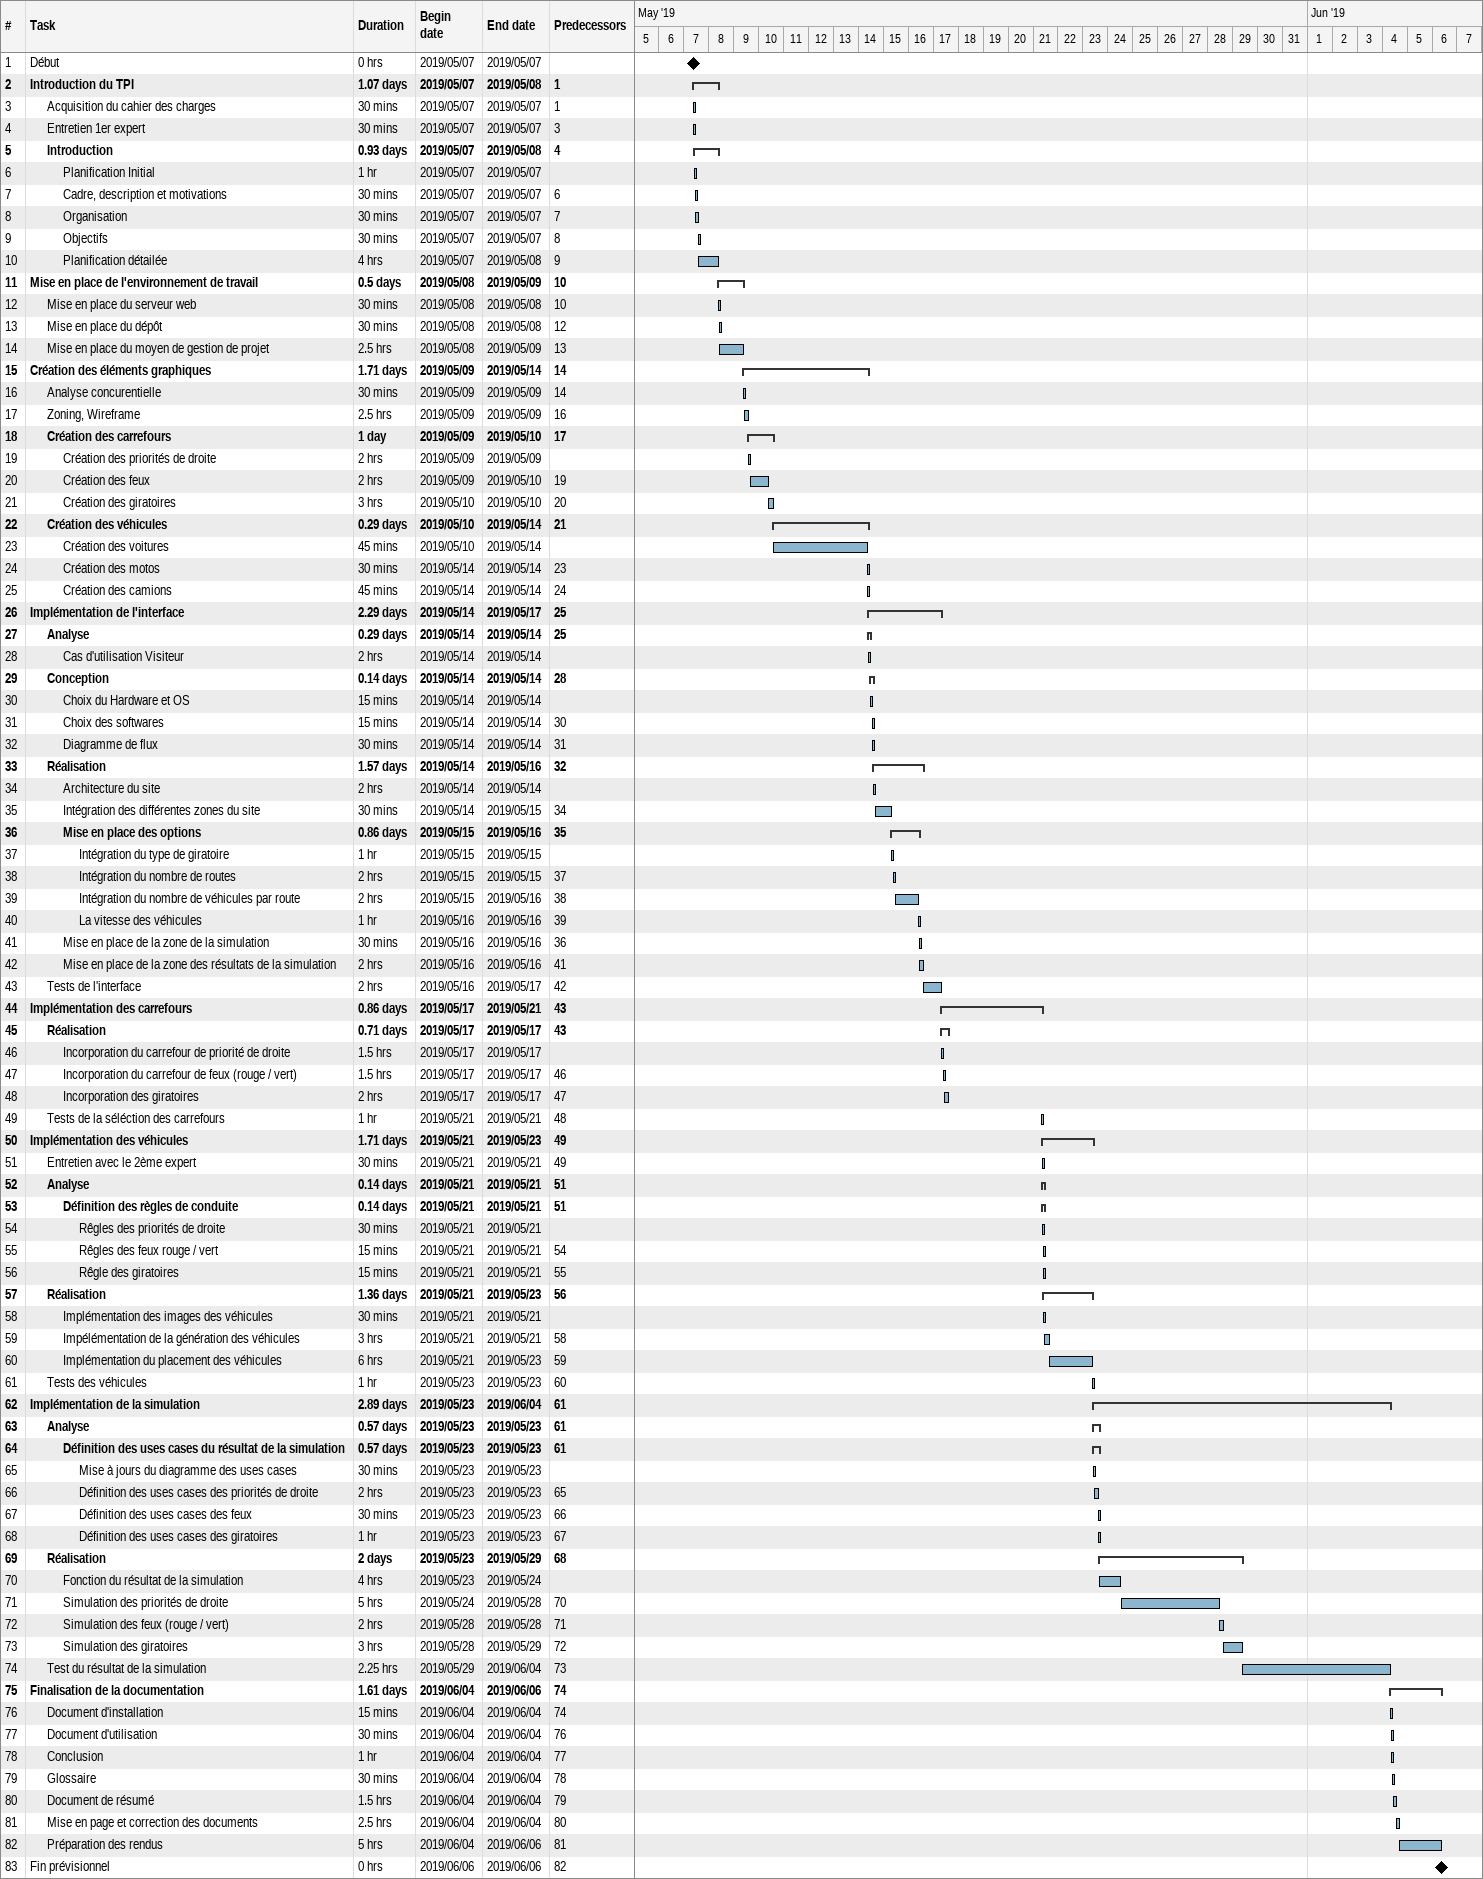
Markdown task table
| ID | Level | Task | Duration | Start | Finish | Predecessors |
|---|---|---|---|---|---|---|
| 1 | 1 | Début | 0h | 2019-05-07 | 2019-05-07 |  |
| 2 | 1 | **Introduction du TPI** | 1.07d | 2019-05-07 | 2019-05-08 | 1 |
| 3 | 2 | Acquisition du cahier des charges | 30min | 2019-05-07 | 2019-05-07 | 1 |
| 4 | 2 | Entretien 1er expert | 30min | 2019-05-07 | 2019-05-07 | 3 |
| 5 | 2 | **Introduction** | 0.93d | 2019-05-07 | 2019-05-08 | 4 |
| 6 | 3 | Planification Initial | 1h | 2019-05-07 | 2019-05-07 |  |
| 7 | 3 | Cadre, description et motivations | 30min | 2019-05-07 | 2019-05-07 | 6 |
| 8 | 3 | Organisation | 30min | 2019-05-07 | 2019-05-07 | 7 |
| 9 | 3 | Objectifs | 30min | 2019-05-07 | 2019-05-07 | 8 |
| 10 | 3 | Planification détailée | 4h | 2019-05-07 | 2019-05-08 | 9 |
| 11 | 1 | **Mise en place de l'environnement de travail** | 0.5d | 2019-05-08 | 2019-05-09 | 10 |
| 12 | 2 | Mise en place du serveur web | 30min | 2019-05-08 | 2019-05-08 | 10 |
| 13 | 2 | Mise en place du dépôt | 30min | 2019-05-08 | 2019-05-08 | 12 |
| 14 | 2 | Mise en place du moyen de gestion de projet | 2.5h | 2019-05-08 | 2019-05-09 | 13 |
| 15 | 1 | **Création des éléments graphiques** | 1.71d | 2019-05-09 | 2019-05-14 | 14 |
| 16 | 2 | Analyse concurentielle | 30min | 2019-05-09 | 2019-05-09 | 14 |
| 17 | 2 | Zoning, Wireframe | 2.5h | 2019-05-09 | 2019-05-09 | 16 |
| 18 | 2 | **Création des carrefours** | 1d | 2019-05-09 | 2019-05-10 | 17 |
| 19 | 3 | Création des priorités de droite | 2h | 2019-05-09 | 2019-05-09 |  |
| 20 | 3 | Création des feux | 2h | 2019-05-09 | 2019-05-10 | 19 |
| 21 | 3 | Création des giratoires | 3h | 2019-05-10 | 2019-05-10 | 20 |
| 22 | 2 | **Création des véhicules** | 0.29d | 2019-05-10 | 2019-05-14 | 21 |
| 23 | 3 | Création des voitures | 45min | 2019-05-10 | 2019-05-14 |  |
| 24 | 3 | Création des motos | 30min | 2019-05-14 | 2019-05-14 | 23 |
| 25 | 3 | Création des camions | 45min | 2019-05-14 | 2019-05-14 | 24 |
| 26 | 1 | **Implémentation de l'interface** | 2.29d | 2019-05-14 | 2019-05-17 | 25 |
| 27 | 2 | **Analyse** | 0.29d | 2019-05-14 | 2019-05-14 | 25 |
| 28 | 3 | Cas d'utilisation Visiteur | 2h | 2019-05-14 | 2019-05-14 |  |
| 29 | 2 | **Conception** | 0.14d | 2019-05-14 | 2019-05-14 | 28 |
| 30 | 3 | Choix du Hardware et OS | 15min | 2019-05-14 | 2019-05-14 |  |
| 31 | 3 | Choix des softwares | 15min | 2019-05-14 | 2019-05-14 | 30 |
| 32 | 3 | Diagramme de flux | 30min | 2019-05-14 | 2019-05-14 | 31 |
| 33 | 2 | **Réalisation** | 1.57d | 2019-05-14 | 2019-05-16 | 32 |
| 34 | 3 | Architecture du site | 2h | 2019-05-14 | 2019-05-14 |  |
| 35 | 3 | Intégration des différentes zones du site | 30min | 2019-05-14 | 2019-05-15 | 34 |
| 36 | 3 | **Mise en place des options** | 0.86d | 2019-05-15 | 2019-05-16 | 35 |
| 37 | 4 | Intégration du type de giratoire | 1h | 2019-05-15 | 2019-05-15 |  |
| 38 | 4 | Intégration du nombre de routes | 2h | 2019-05-15 | 2019-05-15 | 37 |
| 39 | 4 | Intégration du nombre de véhicules par route | 2h | 2019-05-15 | 2019-05-16 | 38 |
| 40 | 4 | La vitesse des véhicules | 1h | 2019-05-16 | 2019-05-16 | 39 |
| 41 | 3 | Mise en place de la zone de la simulation | 30min | 2019-05-16 | 2019-05-16 | 36 |
| 42 | 3 | Mise en place de la zone des résultats de la simulation | 2h | 2019-05-16 | 2019-05-16 | 41 |
| 43 | 2 | Tests de l'interface | 2h | 2019-05-16 | 2019-05-17 | 42 |
| 44 | 1 | **Implémentation des carrefours** | 0.86d | 2019-05-17 | 2019-05-21 | 43 |
| 45 | 2 | **Réalisation** | 0.71d | 2019-05-17 | 2019-05-17 | 43 |
| 46 | 3 | Incorporation du carrefour de priorité de droite | 1.5h | 2019-05-17 | 2019-05-17 |  |
| 47 | 3 | Incorporation du carrefour de feux (rouge / vert) | 1.5h | 2019-05-17 | 2019-05-17 | 46 |
| 48 | 3 | Incorporation des giratoires | 2h | 2019-05-17 | 2019-05-17 | 47 |
| 49 | 2 | Tests de la séléction des carrefours | 1h | 2019-05-21 | 2019-05-21 | 48 |
| 50 | 1 | **Implémentation des véhicules** | 1.71d | 2019-05-21 | 2019-05-23 | 49 |
| 51 | 2 | Entretien avec le 2ème expert | 30min | 2019-05-21 | 2019-05-21 | 49 |
| 52 | 2 | **Analyse** | 0.14d | 2019-05-21 | 2019-05-21 | 51 |
| 53 | 3 | **Définition des règles de conduite** | 0.14d | 2019-05-21 | 2019-05-21 | 51 |
| 54 | 4 | Rêgles des priorités de droite | 30min | 2019-05-21 | 2019-05-21 |  |
| 55 | 4 | Rêgles des feux rouge / vert | 15min | 2019-05-21 | 2019-05-21 | 54 |
| 56 | 4 | Rêgle des giratoires | 15min | 2019-05-21 | 2019-05-21 | 55 |
| 57 | 2 | **Réalisation** | 1.36d | 2019-05-21 | 2019-05-23 | 56 |
| 58 | 3 | Implémentation des images des véhicules | 30min | 2019-05-21 | 2019-05-21 |  |
| 59 | 3 | Impélémentation de la génération des véhicules | 3h | 2019-05-21 | 2019-05-21 | 58 |
| 60 | 3 | Implémentation du placement des véhicules | 6h | 2019-05-21 | 2019-05-23 | 59 |
| 61 | 2 | Tests des véhicules | 1h | 2019-05-23 | 2019-05-23 | 60 |
| 62 | 1 | **Implémentation de la simulation** | 2.89d | 2019-05-23 | 2019-06-04 | 61 |
| 63 | 2 | **Analyse** | 0.57d | 2019-05-23 | 2019-05-23 | 61 |
| 64 | 3 | **Définition des uses cases du résultat de la simulation** | 0.57d | 2019-05-23 | 2019-05-23 | 61 |
| 65 | 4 | Mise à jours du diagramme des uses cases | 30min | 2019-05-23 | 2019-05-23 |  |
| 66 | 4 | Définition des uses cases des priorités de droite | 2h | 2019-05-23 | 2019-05-23 | 65 |
| 67 | 4 | Définition des uses cases des feux | 30min | 2019-05-23 | 2019-05-23 | 66 |
| 68 | 4 | Définition des uses cases des giratoires | 1h | 2019-05-23 | 2019-05-23 | 67 |
| 69 | 2 | **Réalisation** | 2d | 2019-05-23 | 2019-05-29 | 68 |
| 70 | 3 | Fonction du résultat de la simulation | 4h | 2019-05-23 | 2019-05-24 |  |
| 71 | 3 | Simulation des priorités de droite | 5h | 2019-05-24 | 2019-05-28 | 70 |
| 72 | 3 | Simulation des feux (rouge / vert) | 2h | 2019-05-28 | 2019-05-28 | 71 |
| 73 | 3 | Simulation des giratoires | 3h | 2019-05-28 | 2019-05-29 | 72 |
| 74 | 2 | Test du résultat de la simulation | 2.25h | 2019-05-29 | 2019-06-04 | 73 |
| 75 | 1 | **Finalisation de la documentation** | 1.61d | 2019-06-04 | 2019-06-06 | 74 |
| 76 | 2 | Document d'installation | 15min | 2019-06-04 | 2019-06-04 | 74 |
| 77 | 2 | Document d'utilisation | 30min | 2019-06-04 | 2019-06-04 | 76 |
| 78 | 2 | Conclusion | 1h | 2019-06-04 | 2019-06-04 | 77 |
| 79 | 2 | Glossaire | 30min | 2019-06-04 | 2019-06-04 | 78 |
| 80 | 2 | Document de résumé | 1.5h | 2019-06-04 | 2019-06-04 | 79 |
| 81 | 2 | Mise en page et correction des documents | 2.5h | 2019-06-04 | 2019-06-04 | 80 |
| 82 | 2 | Préparation des rendus | 5h | 2019-06-04 | 2019-06-06 | 81 |
| 83 | 1 | Fin prévisionnel | 0h | 2019-06-06 | 2019-06-06 | 82 |
